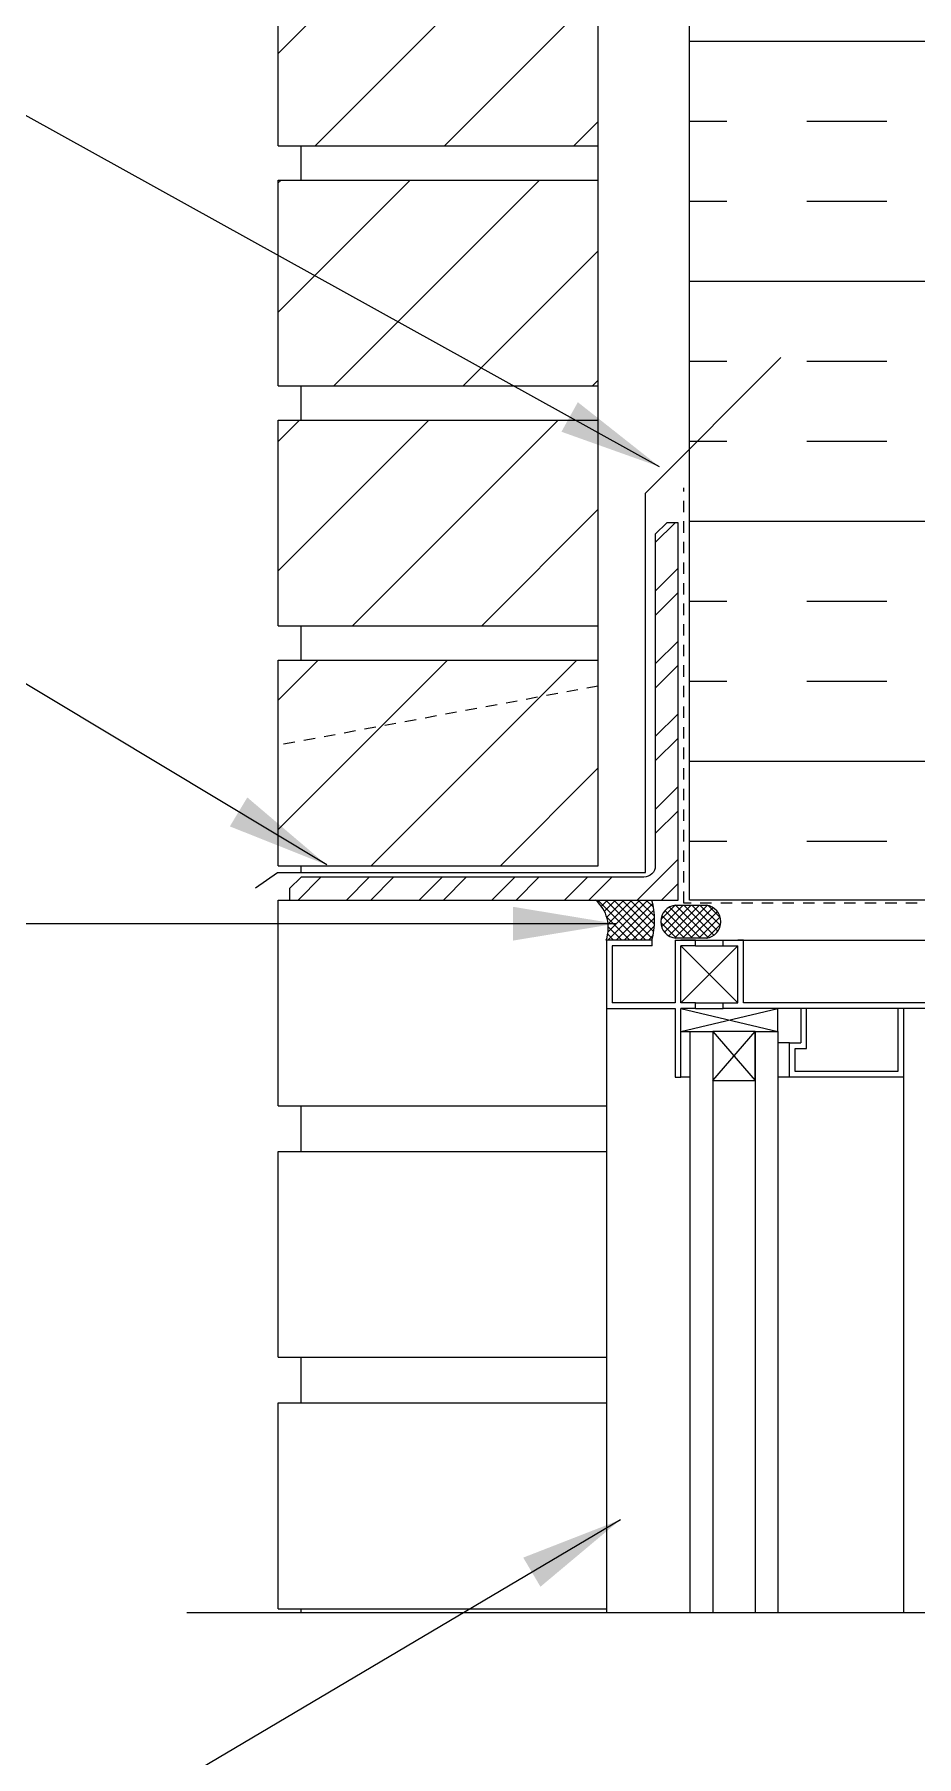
# Model space of a CAD drawing. Header units: inches. Extents: x 2891.1 to 2946.6, y 417.3 to 502.3.
# Drawn here: x 2903.55 to 2913.2, y 472.11 to 490.95 of the extents above; entities that cross this region are included whole.
import ezdxf

# ---------------------------------------------------------------- set-up
doc = ezdxf.new("R2010")
doc.units = ezdxf.units.IN
doc.header["$LTSCALE"] = 0.5
doc.header["$MEASUREMENT"] = 0
doc.linetypes.add('DASHED2', pattern=[0.375, 0.25, -0.125])
for name, color, linetype in [('HATCH', 12, 'CONTINUOUS'), ('LINE18', 9, 'CONTINUOUS'), ('line25', 2, 'CONTINUOUS'), ('LINE50', 5, 'CONTINUOUS'), ('LINE9', 9, 'CONTINUOUS'), ('TEXT', 4, 'CONTINUOUS')]:
    doc.layers.add(name, color=color, linetype=linetype)
doc.styles.add('DIM', font='romans.shx', dxfattribs={"width": 0.7})
doc.dimstyles.new('ext_12', dxfattribs={"dimscale": 12, "dimtxt": 0.09375, "dimasz": 0.09375, "dimexe": 0.09375, "dimexo": 0.0625, "dimgap": 0.0625, "dimtad": 1, "dimdec": 1, "dimzin": 3, "dimdsep": 46, "dimlunit": 4, "dimtxsty": 'DIM', "dimcen": 0.09, "dimdle": 0.09375, "dimclrt": 4, "dimadec": 0, "dimazin": 0, "dimtfac": 1, "dimtdec": 1, "dimtmove": 2, "dimatfit": 3, "dimfxl": 1, "dimfrac": 2, "dimtolj": 1, "dimtzin": 0, "dimarcsym": 0})

msp = doc.modelspace()

# ---------------------------------------------------------------- hatches: boundary and pattern name
at = {"layer": 'HATCH'}
h = msp.add_hatch(dxfattribs=at)
h.set_pattern_fill('ANSI31', color=256, scale=8, style=0)
h.set_pattern_definition([(45, (0, 0), (-0.7071067811865475, 0.7071067811865476), [])])
h.paths.add_polyline_path([(2909.717243223389, 486.7317701259477), (2906.217243223389, 486.7317701259477), (2906.217243223389, 484.4817701259477), (2909.717243223389, 484.4817701259477)])
h.paths.add_polyline_path([(2909.717243223389, 489.3567701259477), (2906.217243223389, 489.3567701259477), (2906.217243223389, 487.1067701259477), (2909.717243223389, 487.1067701259477)])
h.paths.add_polyline_path([(2909.717243223389, 491.9817701259477), (2906.217243223389, 491.9817701259477), (2906.217243223389, 489.7317701259477), (2909.717243223389, 489.7317701259477)])
h.paths.add_polyline_path([(2909.717243223389, 494.6067701259477), (2906.217243223389, 494.6067701259477), (2906.217243223389, 492.3567701259477), (2909.717243223389, 492.3567701259477)])
h.paths.add_polyline_path([(2909.717243223389, 497.2317701259477), (2906.217243223389, 497.2317701259477), (2906.217243223389, 494.9817701259477), (2909.717243223389, 494.9817701259477)])
h.paths.add_polyline_path([(2909.717243223389, 499.8567701259477), (2906.217243223389, 499.8567701259477), (2906.217243223389, 497.6067701259477), (2909.717243223389, 497.6067701259477)])
h.paths.add_polyline_path([(2909.717243223389, 501.3455754131053), (2906.217243223389, 501.3455754131053), (2906.217243223389, 500.2317701259477), (2909.717243223389, 500.2317701259477)])
h.paths.add_polyline_path([(2909.717243223389, 483.8224046380338), (2906.217243223389, 483.1746132486419), (2906.217243223389, 481.8567701259477), (2909.717243223389, 481.8567701259477)])
h.paths.add_polyline_path([(2909.717243223389, 483.8224046380338), (2909.717243223389, 484.1067701259477), (2906.217243223389, 484.1067701259477), (2906.217243223389, 483.1746132486419)])
h.paths.add_polyline_path([(2909.717243223389, 458.8387721059966), (2906.217243223388, 458.8387721059966), (2906.217243223388, 456.5887721059965), (2909.71724322339, 456.5887721059965)])
h.paths.add_polyline_path([(2909.717243223389, 456.2137721059966), (2906.217243223388, 456.2137721059966), (2906.217243223388, 453.9637721059965), (2909.717243223389, 453.9637721059965)])
h.paths.add_polyline_path([(2909.717243223389, 453.5887721059966), (2906.217243223388, 453.5887721059966), (2906.217243223388, 451.3387721059965), (2909.71724322339, 451.3387721059965)])
h.paths.add_polyline_path([(2909.71724322339, 450.9637721059966), (2906.217243223388, 450.9637721059966), (2906.217243223388, 448.7137721059965), (2909.71724322339, 448.7137721059965)])
h.paths.add_polyline_path([(2909.71724322339, 448.3387721059966), (2906.217243223388, 448.3387721059966), (2906.217243223388, 446.0887721059965), (2909.717243223391, 446.0887721059965)])
h.paths.add_polyline_path([(2909.717243223389, 445.7137721059966), (2906.217243223388, 445.7137721059966), (2906.217243223388, 443.4637721059965), (2909.717243223388, 443.4637721059965)])
h = msp.add_hatch(dxfattribs=at)
h.set_pattern_fill('INSUL', color=256, scale=7, style=0)
h.set_pattern_definition([(0, (0, 0), (0, 2.625), []), (0, (0, 0.875), (0, 2.625), [0.875, -0.875]), (0, (0, 1.75), (0, 2.625), [0.875, -0.875])])
h.paths.add_polyline_path([(2913.342243223391, 492.3455754131053), (2912.654743223391, 492.3455754131053), (2912.654743223391, 491.8455754131053), (2911.154743223391, 491.8455754131053), (2911.154743223391, 492.3455754131053), (2910.717243223389, 492.3455754131053), (2910.717243223389, 492.1067701259477), (2910.71724322339, 481.4817701259477), (2913.34224322339, 481.4817701259477)])
h.paths.add_polyline_path([(2925.967243223391, 492.3455754131053), (2925.529743223391, 492.3455754131053), (2925.529743223391, 491.8455754131053), (2924.029743223391, 491.8455754131053), (2924.029743223391, 492.3455754131053), (2923.592243223391, 492.3455754131053), (2923.342243223391, 492.3455754131053), (2923.34224322339, 482.9817701259477), (2925.967243223391, 482.9817701259477)])
h = msp.add_hatch(dxfattribs=at)
h.set_pattern_fill('ANSI32', color=256, scale=1.5, style=0)
h.set_pattern_definition([(45, (2995.951739783614, 327.0482429831755), (-0.397747564417433, 0.397747564417433), []), (45, (2996.216904826114, 327.0482429831755), (-0.397747564417433, 0.397747564417433), [])])
h.paths.add_polyline_path([(2910.592243223389, 481.4817701259477), (2910.592243223389, 485.6067701259477), (2910.467243223389, 485.6067701259477), (2910.342243223389, 485.4817701259477), (2910.342243223389, 481.8567701259477, -0.4142135623730951), (2910.217243223389, 481.7317701259477), (2906.467243223389, 481.7317701259477), (2906.342243223389, 481.6067701259477), (2906.342243223389, 481.4817701259477)])
h = msp.add_hatch(dxfattribs=at)
h.set_pattern_fill('ANSI37', color=256, scale=0.5)
h.set_pattern_definition([(45, (86.11267447159753, -4.44218356923875), (-0.04419417382415922, 0.04419417382415922), []), (135, (86.11267447159753, -4.44218356923875), (-0.04419417382415922, -0.04419417382415922), [])])
edge = h.paths.add_edge_path()
edge.add_line((2910.902450473101, 481.4260316093345), (2910.566213587556, 481.4259335117302))
edge.add_arc((2910.583344572772, 481.245228037905), 0.1815156712927789, 95.41548902598267, 264.9231643827395)
edge.add_line((2910.567281961421, 481.064424466476), (2910.902450473103, 481.0644244664759))
edge.add_arc((2910.876775098724, 481.2452280379051), 0.1826175136482877, 278.0823617778396, 441.9176382225917)
edge = h.paths.add_edge_path()
edge.add_line((2915.362044745907, 481.3864994182829), (2914.618618387703, 481.3864994182829))
edge.add_arc((2914.618618387702, 481.4164994182828), 0.02999999999985903, 179.9999999995657, 270.00000000086845, ccw=False)
edge.add_line((2914.588618387702, 481.416499418283), (2914.588618387702, 481.418999418283))
edge.add_arc((2914.558618387703, 481.4189994182832), 0.02999999999974534, 359.9999999995658, 450.0000000008685)
edge.add_line((2914.558618387702, 481.4489994182831), (2913.81557103549, 481.4469074981927))
edge.add_arc((2913.958462020525, 481.2630192391542), 0.2328792077800448, 127.8491122118469, 249.9383996019562)
edge.add_line((2913.878577410695, 481.0442701259478), (2914.804759823525, 481.0442701259478))
edge.add_line((2914.804759823525, 481.0442701259478), (2915.304795112113, 481.0442701259478))
edge.add_arc((2915.846718945448, 481.1295178361864), 0.5485878354809257, 152.0667892603302, 188.9396954708881, ccw=False)
edge = h.paths.add_edge_path()
edge.add_line((2910.304808594839, 481.4817701259477), (2909.689684139971, 481.4817701259477))
edge.add_arc((2909.429060931194, 481.1793226038698), 0.3992479938136158, -19.77133413250442, 49.24807016760468, ccw=False)
edge.add_line((2909.804773306251, 481.0442701259478), (2910.304808594839, 481.0442701259478))
edge.add_arc((2909.492415360288, 481.2630201259477), 0.8413289071718094, 344.9296216020651, 375.0703783979348)

# ---------------------------------------------------------------- linework, layer by layer
at = {"layer": 'HATCH', "color": 6, "linetype": 'DASHED2'}
for p, q in [((2910.65474322339, 481.4489994182825), (2910.65474322339, 485.9896871369348)), ((2914.558618387702, 481.448999418283), (2910.65474322339, 481.4489994182825))]:
    msp.add_line(p, q, dxfattribs=at)
at = {"layer": 'HATCH'}
for p, q in [((2910.566213587556, 481.4259335117302), (2910.902450473101, 481.4260316093345)), ((2910.902450473103, 481.0644244664759), (2910.567281961427, 481.064424466476))]:
    msp.add_line(p, q, dxfattribs=at)
at = {"layer": 'HATCH', "flags": 128}
for points in [[(2909.809132367566, 480.2942557581821), (2909.809132367566, 473.6891831167312)], [(2913.059111070132, 479.5442799555324), (2913.059111070132, 473.6891831167312)]]:
    msp.add_lwpolyline(points, dxfattribs=at)
at = {"layer": 'HATCH'}
for centre, radius, start, end in [((2909.429060931193, 481.1793226038696), 0.3992479938139603, 340.228665867559, 49.24807016758128), ((2909.492415360288, 481.2630201259477), 0.8413289071717946, 344.9296216020815, 15.07037839795358), ((2910.583344572772, 481.245228037905), 0.1815156712927948, 95.07683561524048, 264.9231643846026), ((2910.876775098724, 481.2452280379051), 0.1826175136482877, 278.0823617778289, 81.9176382225922)]:
    msp.add_arc(centre, radius, start, end, dxfattribs=at)
at = {"layer": 'LINE18'}
msp.add_line((2910.309167656153, 480.981756073595), (2910.309167656153, 481.0442701259473), dxfattribs=at)
at = {"layer": 'LINE18', "flags": 128}
for points in [[(2910.309167656153, 481.0442701259473), (2909.809132367566, 481.0442701259473), (2909.809132367566, 480.2942557581821), (2910.559166017889, 480.2942557581821), (2910.559166017889, 479.5442799555324)], [(2910.559166017889, 481.0442701259473), (2914.80911888484, 481.0442701259473)], [(2910.559166017889, 481.0442701259473), (2910.559166017889, 480.3567698105344)], [(2910.559166017889, 481.0442701259473), (2910.621641505126, 481.0442701259473)], [(2910.781763865007, 481.0442701259473), (2910.621641505126, 481.0442701259473)], [(2910.781763865007, 480.981756073595), (2910.781763865007, 481.0442701259473)], [(2911.086274017612, 481.0442701259473), (2911.246396377493, 481.0442701259473)], [(2911.086274017612, 480.981756073595), (2911.086274017612, 481.0442701259473)], [(2911.30887186473, 481.0442701259473), (2911.246396377493, 481.0442701259473)], [(2911.30887186473, 480.3567312454188), (2911.30887186473, 481.0442701259473)], [(2910.309167656153, 480.981756073595), (2909.871607854803, 480.981756073595), (2909.871607854803, 480.3568469407655)], [(2910.621641505126, 480.3567698105344), (2910.621641505126, 480.981756073595)], [(2910.781763865007, 480.981756073595), (2910.621641505126, 480.981756073595)], [(2910.781763865007, 480.981756073595), (2911.086274017612, 480.981756073595)], [(2911.086274017612, 480.981756073595), (2911.246396377493, 480.981756073595)], [(2911.246396377493, 480.3567698105344), (2911.246396377493, 480.981756073595)], [(2910.559166017889, 480.3567698105344), (2909.871607854803, 480.3568469407655)], [(2910.781763865007, 480.3567698105344), (2910.621641505126, 480.3567698105344)], [(2910.621641505126, 479.5442799555324), (2910.621641505126, 480.2942557581821)], [(2910.781763865007, 480.2942557581821), (2910.621641505126, 480.2942557581821)], [(2910.781763865007, 480.3567698105344), (2911.086274017612, 480.3567698105344)], [(2910.781763865007, 480.2942557581821), (2910.781763865007, 480.3567698105344)], [(2910.781763865007, 480.2942557581821), (2911.086274017612, 480.2942557581821)], [(2911.086274017612, 480.2942557581821), (2911.086274017612, 480.3567698105344)], [(2911.086274017612, 480.3567698105344), (2911.246396377493, 480.3567698105344)], [(2915.309154173427, 480.2942557581821), (2911.086274017612, 480.2942557581821)], [(2915.246678686191, 480.35680837565), (2911.30887186473, 480.3567312454188)], [(2911.684187569537, 480.0442381138885), (2911.684187569537, 480.2942557581821)], [(2913.059111070132, 480.2942557581821), (2913.059111070132, 479.5442799555324), (2911.80913854401, 479.5442799555324), (2911.80913854401, 479.9192871394151), (2911.934089518484, 479.9192871394151)], [(2912.996635582895, 480.2942557581821), (2912.996635582895, 479.606678312538), (2911.871614031247, 479.6067940078847), (2911.871614031247, 479.8568502172939), (2911.996565005721, 479.8567345219472)], [(2911.934089518484, 480.2942557581821), (2911.934089518484, 479.9192871394151)], [(2911.996565005721, 479.8567345219472), (2911.996565005721, 480.2942557581821)], [(2910.621641505126, 479.5442799555324), (2910.621641505126, 480.0442381138885), (2910.721602284705, 480.0442381138885), (2910.721602284705, 479.5442799555324), (2910.621641505126, 479.5442799555324)], [(2910.721602284705, 480.0442381138885), (2910.721602284705, 473.6891831167312)], [(2910.721602284705, 480.0442381138885), (2910.971504233652, 480.0442381138885)], [(2910.971504233652, 480.0442381138885), (2910.971504233652, 479.5066018376125), (2911.43428562059, 479.5066018376125), (2911.43428562059, 480.0442381138885), (2910.971504233652, 480.0442381138885)], [(2911.43428562059, 480.0442381138885), (2911.684187569537, 480.0442381138885)], [(2911.684187569537, 480.0442381138885), (2911.684187569537, 473.6891831167312)], [(2911.80913854401, 479.9192871394151), (2911.684187569537, 479.9192871394151)], [(2910.559166017889, 479.5442799555324), (2910.621641505126, 479.5442799555324)], [(2911.80913854401, 479.5442799555324), (2911.684187569537, 479.5442799555324)]]:
    msp.add_lwpolyline(points, dxfattribs=at)
at = {"layer": 'line25'}
for p, q in [((2906.217243223389, 489.7317701259477), (2906.217243223389, 491.9817701259477)), ((2909.717243223389, 481.8567701259477), (2909.717243223389, 491.9817701259477)), ((2906.217243223389, 489.7317701259477), (2909.717243223389, 489.7317701259477)), ((2906.467243223389, 489.3567701259477), (2906.467243223389, 489.7317701259477)), ((2906.217243223389, 489.3567701259477), (2909.717243223389, 489.3567701259477)), ((2906.217243223389, 487.1067701259477), (2906.217243223389, 489.3567701259477)), ((2906.217243223389, 487.1067701259477), (2909.717243223389, 487.1067701259477)), ((2906.467243223389, 486.7317701259477), (2906.467243223389, 487.1067701259477)), ((2906.217243223389, 486.7317701259477), (2909.717243223389, 486.7317701259477)), ((2906.217243223389, 484.4817701259477), (2906.217243223389, 486.7317701259477)), ((2906.217243223389, 484.4817701259477), (2909.717243223389, 484.4817701259477)), ((2906.467243223389, 484.1067701259477), (2906.467243223389, 484.4817701259477)), ((2906.217243223389, 481.8567701259477), (2906.217243223389, 484.1067701259477)), ((2906.217243223389, 484.1067701259477), (2909.717243223389, 484.1067701259477)), ((2906.217243223389, 481.8567701259477), (2909.717243223389, 481.8567701259477)), ((2906.467243223389, 481.7826206844452), (2906.467243223389, 481.8567701259477)), ((2913.346602284703, 481.4817701259477), (2910.71724322339, 481.4817701259477))]:
    msp.add_line(p, q, dxfattribs=at)
at = {"layer": 'line25', "color": 12}
for p, q in [((2906.217243223389, 479.2317701259477), (2906.217243223389, 481.4817701259477)), ((2906.217243223389, 481.4817701259477), (2906.342243223389, 481.4817701259477)), ((2906.217243223389, 479.2317701259477), (2909.809132367566, 479.2317701259476)), ((2906.467243223389, 478.7317701259477), (2906.467243223389, 479.2317701259477)), ((2906.217243223389, 476.4817701259477), (2906.217243223389, 478.7317701259477)), ((2906.217243223389, 478.7317701259477), (2909.809132367566, 478.7317701259478)), ((2906.217243223389, 476.4817701259477), (2909.809132367566, 476.4817701259477)), ((2906.467243223389, 475.9817701259477), (2906.467243223389, 476.4817701259477)), ((2906.217243223389, 473.7317701259477), (2906.217243223389, 475.9817701259477)), ((2906.217243223389, 475.9817701259477), (2909.809132367566, 475.9817701259478)), ((2906.217243223389, 473.7317701259477), (2909.809132367566, 473.7317701259477)), ((2906.467243223389, 473.6891831167312), (2906.467243223389, 473.7317701259476))]:
    msp.add_line(p, q, dxfattribs=at)
at = {"layer": 'line25'}
msp.add_lwpolyline([(2910.717243223391, 481.615760637418), (2910.717243223391, 483.115760637418)], dxfattribs=at)
at = {"layer": 'line25', "color": 12, "flags": 128}
for points in [[(2910.621641505126, 480.981756073595), (2911.246396377493, 480.3567698105344)], [(2910.621641505126, 480.3567698105344), (2911.246396377493, 480.981756073595)], [(2910.621641505126, 480.0442381138885), (2911.684187569537, 480.2942557581821)], [(2910.621641505126, 480.2942557581821), (2911.684187569537, 480.0442381138885)], [(2910.971504233652, 480.0442381138885), (2910.971504233652, 473.6891831167312)], [(2910.971504233652, 479.5066018376125), (2911.43428562059, 480.0442381138885)], [(2910.971504233652, 480.0442381138885), (2911.43428562059, 479.5066018376125)], [(2911.43428562059, 480.0442381138885), (2911.43428562059, 473.6891831167312)]]:
    msp.add_lwpolyline(points, dxfattribs=at)
at = {"layer": 'LINE50'}
msp.add_line((2910.71724322339, 481.4817701259477), (2910.717243223391, 492.3455754131053), dxfattribs=at)
at = {"layer": 'LINE9', "linetype": 'DASHED2'}
msp.add_line((2909.717243223389, 483.8224046380338), (2906.217243223389, 483.1746132486419), dxfattribs=at)
at = {"layer": 'LINE9'}
msp.add_line((2905.217243223389, 473.6891831167312), (2915.34224322339, 473.6891831167312), dxfattribs=at)
msp.add_lwpolyline([(2905.967282459264, 481.6150327623738), (2906.210253390756, 481.7826206844452), (2910.234269689506, 481.7826206844451), (2910.234269689506, 485.9326206844452), (2911.71724322339, 487.4155942183297)], dxfattribs=at)
at = {"layer": 'LINE9', "color": 9}
msp.add_lwpolyline([(2910.592243223389, 485.6067701259477), (2910.467243223389, 485.6067701259477), (2910.342243223389, 485.4817701259477), (2910.342243223389, 481.8567701259477, -0.414213562373094), (2910.217243223389, 481.7317701259477), (2906.467243223389, 481.7317701259477), (2906.342243223389, 481.6067701259477), (2906.342243223389, 481.4817701259477), (2910.592243223389, 481.4817701259477)], format="xyb", close=True, dxfattribs=at)

# ---------------------------------------------------------------- leaders
at = {"layer": 'TEXT'}
for points in [[(2910.389330790836, 486.2201163855149), (2902.396171270238, 490.64637285464), (2900.513107965008, 490.64637285464)], [(2906.747304324719, 481.8657606374169), (2901.761363598816, 484.8657810905327), (2899.127614788481, 484.8657810905327)]]:
    msp.add_leader(points, dimstyle='ext_12', dxfattribs=at)
for points in [[(2909.909334444109, 481.2232149946632), (2897.443119750852, 481.2232149946632)], [(2909.959834407581, 474.7042025366768), (2903.950236214679, 471.1473096565945)]]:
    msp.add_leader(points, dimstyle='ext_12', override={"dimgap": 0.0625, "dimtad": 0}, dxfattribs=at)

doc.saveas('drawing.dxf')
